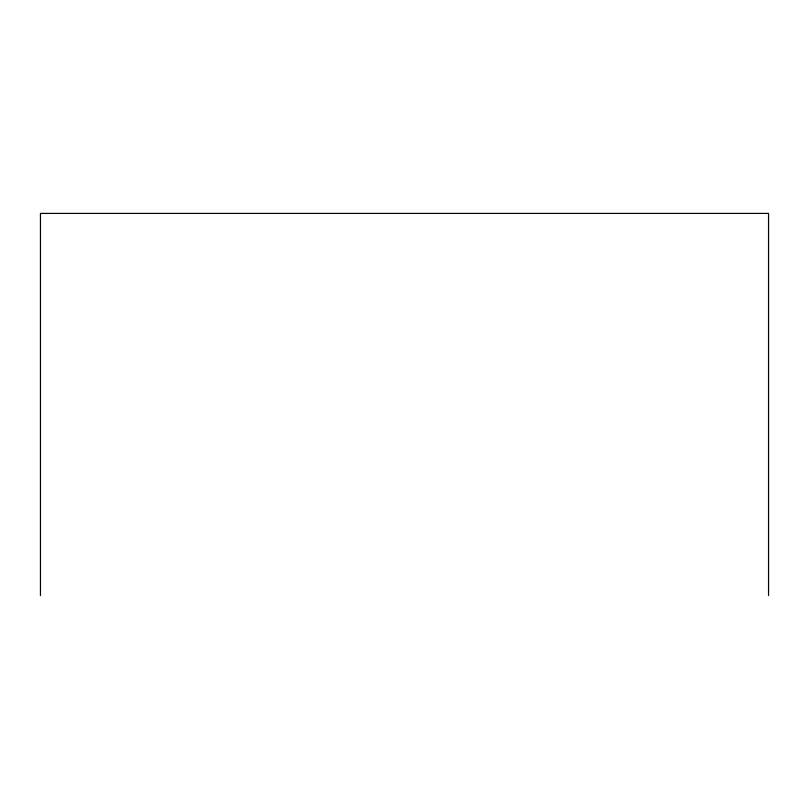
<?xml version="1.0" encoding="UTF-8"?>
<svg xmlns="http://www.w3.org/2000/svg" width="809" height="809" viewBox="0 0 809 809"><rect width="100%" height="100%" fill="white"/><g stroke="black" fill="none" stroke-linecap="round" stroke-linejoin="round"><path stroke-width="1.21" d="M768.55 595.586L768.55 213.414L40.45 213.414L40.45 595.586"/></g></svg>
